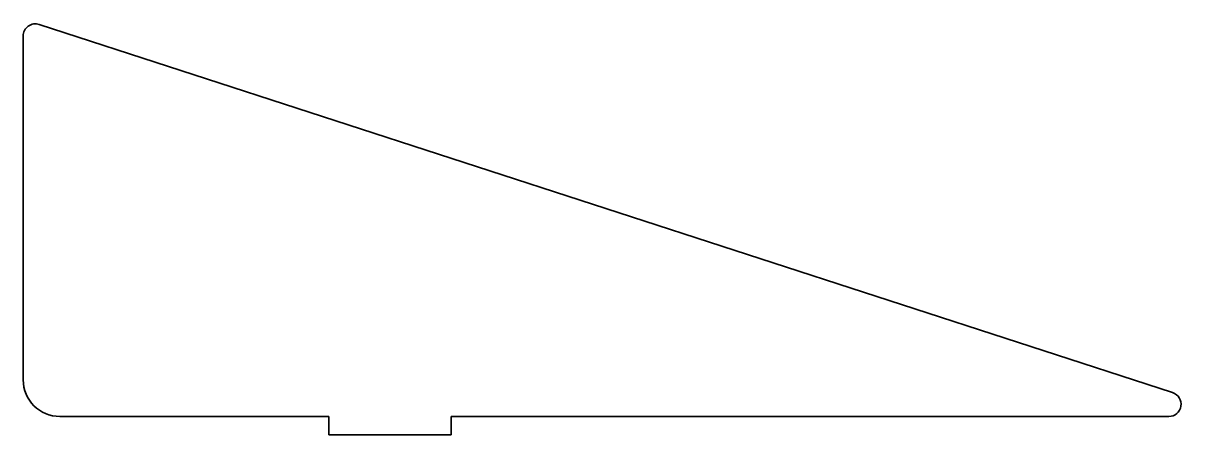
# Model space of a CAD drawing. Header units: inches. Extents: x 0 to 190, y 0 to 67.
import ezdxf

# ---------------------------------------------------------------- set-up
doc = ezdxf.new("R2010")
doc.units = ezdxf.units.IN
doc.header["$MEASUREMENT"] = 0
doc.layers.add('SIMUMAK Visible (ISO)', color=7, linetype='Continuous', lineweight=35)

# ---------------------------------------------------------------- blocks, each defined once
blk = doc.blocks.new('PTM-02-RIGCOS01_Sheet_4_PTM-02-RIGCOS01')
at = {"layer": 'SIMUMAK Visible (ISO)'}
for p, q in [((-92.07, 33.53), (93.31, -26.72)), ((-94.69, -24.62), (-94.69, 31.62)), ((-44.69, -30.62), (-88.69, -30.62)), ((-44.69, -30.62), (-44.69, -33.62)), ((92.69, -30.62), (-24.69, -30.62)), ((-24.69, -33.62), (-24.69, -30.62)), ((-44.69, -33.62), (-24.69, -33.62))]:
    blk.add_line(p, q, dxfattribs=at)
at = {"layer": 'SIMUMAK Visible (ISO)', "extrusion": (0, 0, -1)}
for centre, radius, start, end in [((92.69, 31.62), 2, 0, 108.0042), ((88.69, -24.62), 6, 270, 0), ((-92.69, -28.62), 2, 108.0042, 270)]:
    blk.add_arc(centre, radius, start, end, dxfattribs=at)

msp = doc.modelspace()

# ---------------------------------------------------------------- block references
msp.add_blockref('PTM-02-RIGCOS01_Sheet_4_PTM-02-RIGCOS01', (94.69, 33.62))

doc.saveas('drawing.dxf')
